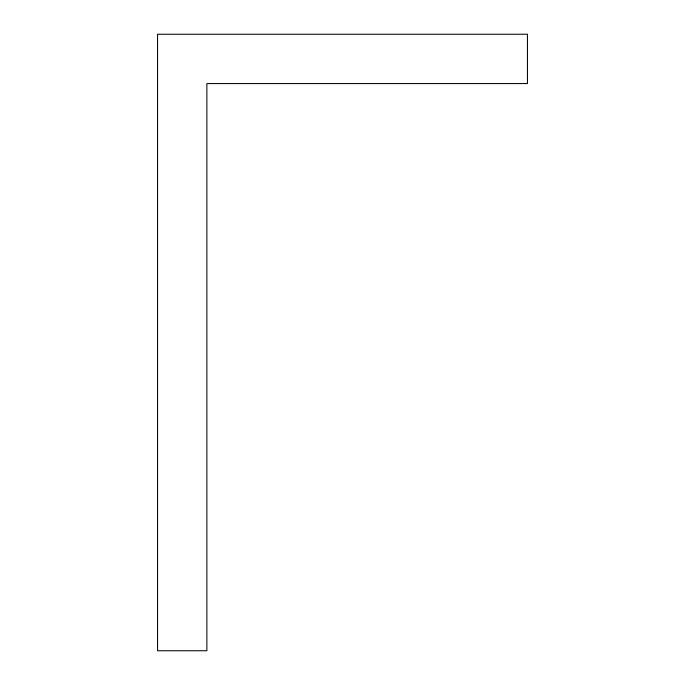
<?xml version="1.0" encoding="UTF-8"?>
<svg xmlns="http://www.w3.org/2000/svg" width="685" height="685" viewBox="0 0 685 685"><rect width="100%" height="100%" fill="white"/><g stroke="black" fill="none" stroke-linecap="round" stroke-linejoin="round"><path stroke-width="1.03" d="M527.45 34.25L157.55 34.25L157.55 650.75L206.87 650.75L206.87 83.57L527.45 83.57L527.45 34.25"/></g></svg>
